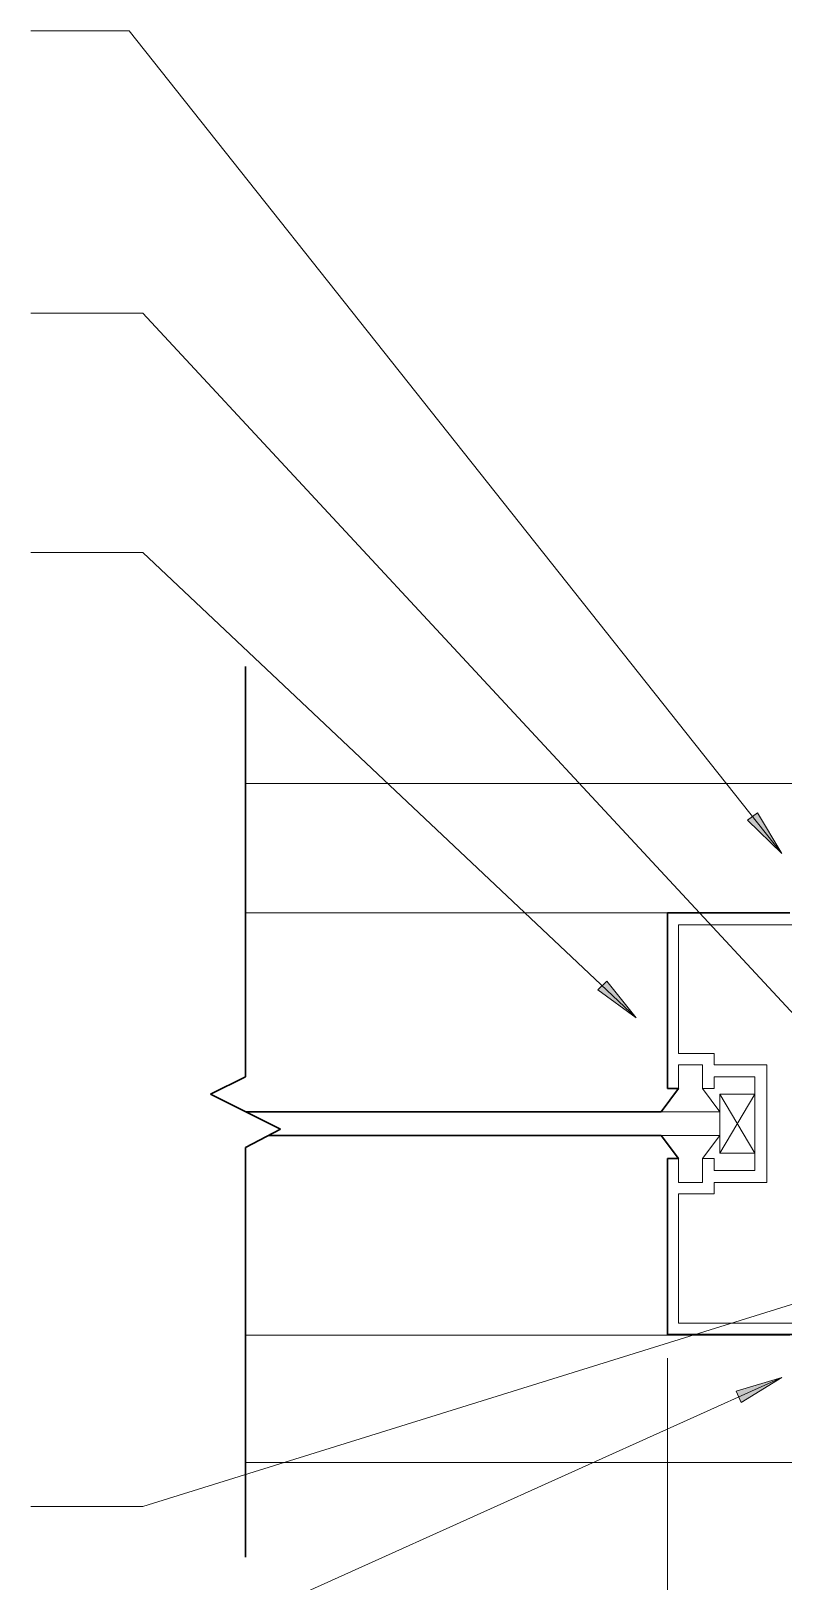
# Model space of a CAD drawing. Header units: inches. Extents: x -6061 to 13621, y -296 to 7483.
# Drawn here: x 843.3 to 939.7, y 2587.8 to 2786.3 of the extents above; entities that cross this region are included whole.
import ezdxf

# ---------------------------------------------------------------- set-up
doc = ezdxf.new("R2010")
doc.units = ezdxf.units.IN
doc.header["$MEASUREMENT"] = 0
doc.layers.get('0').update_dxf_attribs({"linetype": 'CONTINUOUS'})

msp = doc.modelspace()

# ---------------------------------------------------------------- hatches: boundary and pattern name
at = {"true_color": 0x000007}
for points in [[(939.495242662512, 2681.005595604539), (936.3717132507475, 2686.21147795748), (935.0902652869465, 2685.25039198463)], [(920.8341566896613, 2659.941794699562), (917.0699032959963, 2664.667134066078), (915.9486363276703, 2663.545867097752)], [(939.495242662512, 2613.889758500467), (933.6486363276704, 2612.127767550241), (934.2893603095708, 2610.686138590965)]]:
    msp.add_hatch(color=7, dxfattribs=at).paths.add_polyline_path(points)

# ---------------------------------------------------------------- linework, layer by layer
at = {"color": 7, "linetype": 'Continuous', "lineweight": 9, "true_color": 0x000007}
for p, q in [((855.880763024503, 2786.324600129426), (843.3065548797067, 2786.324600129426)), ((939.495242662512, 2681.005595604539), (855.880763024503, 2786.324600129426)), ((857.6427539747292, 2750.203785649788), (843.3065548797067, 2750.203785649788)), ((948.1450164181683, 2652.733649903182), (857.6427539747292, 2750.203785649788)), ((857.6427539747292, 2719.529125016304), (843.3065548797067, 2719.529125016304)), ((920.8341566896613, 2659.941794699562), (857.6427539747292, 2719.529125016304)), ((944.7011250154533, 2689.975731351145), (870.7775956036885, 2689.975731351145)), ((924.8386815765391, 2673.396998319472), (870.7775956036885, 2673.396998319472)), ((944.3006725267655, 2671.875278862458), (926.2803105358153, 2671.875278862458)), ((926.2803105358153, 2671.875278862458), (926.2803105358153, 2655.376636328521)), ((926.2803105358153, 2655.376636328521), (930.8454689068558, 2655.376636328521)), ((926.2803105358153, 2653.935007369245), (929.3237494498424, 2653.935007369245)), ((926.2803105358153, 2650.891568455218), (926.2803105358153, 2653.935007369245)), ((929.3237494498424, 2653.935007369245), (929.3237494498424, 2650.891568455218)), ((930.8454689068558, 2655.376636328521), (930.8454689068558, 2653.935007369245)), ((930.8454689068558, 2653.935007369245), (937.5730707168107, 2653.935007369245)), ((937.5730707168107, 2653.935007369245), (937.5730707168107, 2638.877993794585)), ((930.8454689068558, 2652.413287912232), (936.0513512597972, 2652.413287912232)), ((930.8454689068558, 2650.891568455218), (930.8454689068558, 2652.413287912232)), ((936.0513512597972, 2652.413287912232), (936.0513512597972, 2640.399713251598)), ((929.3237494498424, 2650.891568455218), (930.8454689068558, 2650.891568455218)), ((929.3237494498424, 2650.891568455218), (931.566283386494, 2647.928220038928)), ((936.0513512597972, 2642.64224718825), (931.566283386494, 2650.17075397558)), ((931.566283386494, 2642.64224718825), (936.0513512597972, 2650.17075397558)), ((936.0513512597972, 2650.17075397558), (931.566283386494, 2650.17075397558)), ((931.566283386494, 2647.928220038928), (931.566283386494, 2650.17075397558)), ((931.566283386494, 2647.928220038928), (924.0377765991636, 2647.928220038928)), ((931.566283386494, 2647.928220038928), (931.566283386494, 2644.884781124901)), ((924.0377765991636, 2644.884781124901), (931.566283386494, 2644.884781124901)), ((931.566283386494, 2644.884781124901), (929.3237494498424, 2641.921432708612)), ((931.566283386494, 2642.64224718825), (931.566283386494, 2644.884781124901)), ((926.2803105358153, 2638.877993794585), (926.2803105358153, 2641.921432708612)), ((930.8454689068558, 2641.921432708612), (929.3237494498424, 2641.921432708612)), ((929.3237494498424, 2641.921432708612), (929.3237494498424, 2638.877993794585)), ((930.8454689068558, 2640.399713251598), (930.8454689068558, 2641.921432708612)), ((931.566283386494, 2642.64224718825), (936.0513512597972, 2642.64224718825)), ((936.0513512597972, 2640.399713251598), (930.8454689068558, 2640.399713251598)), ((929.3237494498424, 2638.877993794585), (926.2803105358153, 2638.877993794585)), ((930.8454689068558, 2638.877993794585), (930.8454689068558, 2637.436364835308)), ((937.5730707168107, 2638.877993794585), (930.8454689068558, 2638.877993794585)), ((926.2803105358153, 2637.436364835308), (926.2803105358153, 2620.857631803634)), ((930.8454689068558, 2637.436364835308), (926.2803105358153, 2637.436364835308)), ((949.7468263729193, 2626.063514156575), (857.6427539747292, 2597.39111596653)), ((926.2803105358153, 2620.857631803634), (944.3006725267655, 2620.857631803634)), ((940.5364191331005, 2619.335912346621), (870.7775956036885, 2619.335912346621)), ((924.8386815765391, 2567.597450808159), (924.8386815765391, 2616.372563930331)), ((939.495242662512, 2613.889758500467), (855.880763024503, 2576.247224563815)), ((944.6210345177158, 2602.997450808159), (870.7775956036885, 2602.997450808159)), ((857.6427539747292, 2597.39111596653), (843.3065548797067, 2597.39111596653))]:
    msp.add_line(p, q, dxfattribs=at)
at = {"color": 7, "linetype": 'Continuous', "lineweight": 30, "true_color": 0x000007}
for p, q in [((870.7775956036885, 2695.902428183725), (870.7775956036885, 2704.952654428069)), ((870.7775956036885, 2652.413287912232), (870.7775956036885, 2695.902428183725)), ((940.5364191331005, 2673.396998319472), (924.8386815765391, 2673.396998319472)), ((924.8386815765391, 2673.396998319472), (924.8386815765391, 2650.891568455218)), ((866.2925277303855, 2650.17075397558), (870.7775956036885, 2652.413287912232)), ((875.2626634769917, 2645.685686102277), (866.2925277303855, 2650.17075397558)), ((926.2803105358153, 2650.891568455218), (924.0377765991636, 2647.928220038928)), ((924.8386815765391, 2650.891568455218), (926.2803105358153, 2650.891568455218)), ((900.8115322552721, 2647.928220038928), (870.7775956036885, 2647.928220038928)), ((924.0377765991636, 2647.928220038928), (900.8115322552721, 2647.928220038928)), ((870.7775956036885, 2643.363061667887), (875.2626634769917, 2645.685686102277)), ((900.8115322552721, 2644.884781124901), (873.8210345177156, 2644.884781124901)), ((900.8115322552721, 2644.884781124901), (924.0377765991636, 2644.884781124901)), ((924.0377765991636, 2644.884781124901), (926.2803105358153, 2641.921432708612)), ((870.7775956036885, 2599.873921396395), (870.7775956036885, 2643.363061667887)), ((926.2803105358153, 2641.921432708612), (924.8386815765391, 2641.921432708612)), ((924.8386815765391, 2641.921432708612), (924.8386815765391, 2619.416002844358)), ((924.8386815765391, 2619.416002844358), (945.822391983779, 2619.416002844358)), ((870.7775956036885, 2599.873921396395), (870.7775956036885, 2590.903785649788))]:
    msp.add_line(p, q, dxfattribs=at)
at = {"color": 7, "linetype": 'Continuous', "lineweight": 9, "true_color": 0x000007}
for points in [[(939.495242662512, 2681.005595604539), (936.3717132507475, 2686.21147795748), (935.0902652869465, 2685.25039198463)], [(920.8341566896613, 2659.941794699562), (917.0699032959963, 2664.667134066078), (915.9486363276703, 2663.545867097752)], [(939.495242662512, 2613.889758500467), (933.6486363276704, 2612.127767550241), (934.2893603095708, 2610.686138590965)]]:
    msp.add_lwpolyline(points, close=True, dxfattribs=at)

doc.saveas('drawing.dxf')
